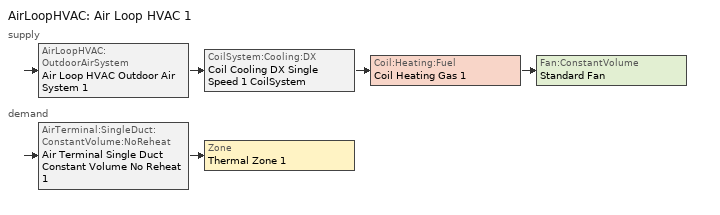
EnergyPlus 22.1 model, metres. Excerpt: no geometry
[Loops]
AirLoopHVAC 'Air Loop HVAC 1'
 supply: AirLoopHVAC:OutdoorAirSystem 'Air Loop HVAC Outdoor Air System 1' > CoilSystem:Cooling:DX 'Coil Cooling DX Single Speed 1 CoilSystem' > Coil:Heating:Fuel 'Coil Heating Gas 1' > Fan:ConstantVolume 'Standard Fan'
 demand: AirTerminal:SingleDuct:ConstantVolume:NoReheat 'Air Terminal Single Duct Constant Volume No Reheat 1' > Zone 'Thermal Zone 1'
[DesignSpecification:OutdoorAir]
Design Specification Outdoor Air 1: Outdoor Air Method=Sum; Outdoor Air Flow per Person=0; Outdoor Air Flow per Zone Floor Area=0; Outdoor Air Flow per Zone=0; Outdoor Air Flow Air Changes per Hour=0
[Sizing:Zone]
Thermal Zone 1: Zone Cooling Design Supply Air Temperature Input Method=SupplyAirTemperature; Zone Cooling Design Supply Air Temperature=14; Zone Cooling Design Supply Air Temperature Difference=11.11; Zone Heating Design Supply Air Temperature Input Method=SupplyAirTemperature; Zone Heating Design Supply Air Temperature=40; Zone Heating Design Supply Air Temperature Difference=11.11; Zone Cooling Design Supply Air Humidity Ratio=0.0085; Zone Heating Design Supply Air Humidity Ratio=0.008; Design Specification Outdoor Air Object=Design Specification Outdoor Air 1; Cooling Design Air Flow Method=DesignDay; Cooling Design Air Flow Rate=0; Cooling Minimum Air Flow per Zone Floor Area=0.000762; Cooling Minimum Air Flow=0; Cooling Minimum Air Flow Fraction=0; Heating Design Air Flow Method=DesignDay; Heating Design Air Flow Rate=0; Heating Maximum Air Flow per Zone Floor Area=0.002032; Heating Maximum Air Flow=0.141576; Heating Maximum Air Flow Fraction=0.3; Account for Dedicated Outdoor Air System=No
[Sizing:System]
Air Loop HVAC 1: Type of Load to Size On=Sensible; Design Outdoor Air Flow Rate=Autosize; Central Heating Maximum System Air Flow Ratio=0.3; Preheat Design Temperature=7; Preheat Design Humidity Ratio=0.008; Precool Design Temperature=12.8; Precool Design Humidity Ratio=0.008; Central Cooling Design Supply Air Temperature=12.8; Central Heating Design Supply Air Temperature=16.7; Type of Zone Sum to Use=NonCoincident; 100 Outdoor Air in Cooling=Yes; 100 Outdoor Air in Heating=Yes; Central Cooling Design Supply Air Humidity Ratio=0.0085; Central Heating Design Supply Air Humidity Ratio=0.008; Cooling Supply Air Flow Rate Method=DesignDay; Cooling Supply Air Flow Rate=0; Cooling Supply Air Flow Rate Per Floor Area=0.00996765; Cooling Fraction of Autosized Cooling Supply Air Flow Rate=1; Cooling Supply Air Flow Rate Per Unit Cooling Capacity=3.94755e-05; Heating Supply Air Flow Rate Method=DesignDay; Heating Supply Air Flow Rate=0; Heating Supply Air Flow Rate Per Floor Area=0.00996765; Heating Fraction of Autosized Heating Supply Air Flow Rate=1; Heating Fraction of Autosized Cooling Supply Air Flow Rate=1; Heating Supply Air Flow Rate Per Unit Heating Capacity=3.15882e-05; System Outdoor Air Method=ZoneSum; Zone Maximum Outdoor Air Fraction=1; Cooling Design Capacity Method=CoolingDesignCapacity; Cooling Design Capacity=Autosize; Cooling Design Capacity Per Floor Area=234.7; Fraction of Autosized Cooling Design Capacity=1; Heating Design Capacity Method=HeatingDesignCapacity; Heating Design Capacity=Autosize; Heating Design Capacity Per Floor Area=157; Fraction of Autosized Heating Design Capacity=1; Central Cooling Capacity Control Method=OnOff; Occupant Diversity=Autosize
[ZoneControl:Thermostat]
Thermal Zone 1 Thermostat: Zone or ZoneList=Thermal Zone 1; Control Type Schedule=Thermal Zone 1 Thermostat Schedule; Control 1=Thermostat Setpoint Dual Setpoint 1; Temperature Difference Between Cutout And Setpoint=0
[ThermostatSetpoint:DualSetpoint]
Thermostat Setpoint Dual Setpoint 1: Heating Setpoint Temperature Schedule=AHST_Sch_THERMAL_ZONE_1; Cooling Setpoint Temperature Schedule=ACST_Sch_THERMAL_ZONE_1
[AirTerminal:SingleDuct:ConstantVolume:NoReheat]
Air Terminal Single Duct Constant Volume No Reheat 1: Availability Schedule=ALWAYS_ON; Maximum Air Flow Rate=AutoSize
[Zone equipment]
Thermal Zone 1: Air Terminal Single Duct Constant Volume No Reheat 1
[Fan:ConstantVolume]
Standard Fan: Availability Schedule=Always On Discrete; Fan Total Efficiency=0.7; Pressure Rise=250; Maximum Flow Rate=AutoSize; Motor Efficiency=0.9; Motor In Airstream Fraction=1
[Coil:Cooling:DX:SingleSpeed]
Coil Cooling DX Single Speed 1: Availability Schedule=ALWAYS_ON; Gross Rated Total Cooling Capacity=Autosize; Gross Rated Sensible Heat Ratio=Autosize; Gross Rated Cooling COP=3; Rated Air Flow Rate=Autosize; Rated Evaporator Fan Power Per Volume Flow Rate=773.3; Total Cooling Capacity Function of Temperature Curve=Curve Biquadratic 1; Total Cooling Capacity Function of Flow Fraction Curve=Curve Quadratic 1; Energy Input Ratio Function of Temperature Curve=Curve Biquadratic 2; Energy Input Ratio Function of Flow Fraction Curve=Curve Quadratic 2; Part Load Fraction Correlation Curve=Curve Quadratic 3; Minimum Outdoor DryBulb Temperature for Compressor Operation=-25; Condenser Type=AirCooled; Evaporative Condenser Effectiveness=0; Evaporative Condenser Air Flow Rate=Autosize; Evaporative Condenser Pump Rated Power Consumption=Autosize; Crankcase Heater Capacity=0; Maximum Outdoor DryBulb Temperature for Crankcase Heater Operation=0; Basin Heater Capacity=0; Basin Heater Setpoint Temperature=10
[Coil:Heating:Fuel]
Coil Heating Gas 1: Availability Schedule=ALWAYS_ON; Fuel Type=NaturalGas; Burner Efficiency=0.8; Nominal Capacity=AutoSize; Parasitic Electric Load=0; Parasitic Fuel Load=0
[CoilSystem:Cooling:DX]
Coil Cooling DX Single Speed 1 CoilSystem: Availability Schedule=ALWAYS_ON; Cooling Coil=Coil Cooling DX Single Speed 1
[EvaporativeCooler:Direct:ResearchSpecial]
Evaporative Cooler Direct Research Special 1: Availability Schedule=ALWAYS_ON; Cooler Design Effectiveness=1; Recirculating Water Pump Design Power=0; Water Pump Power Sizing Factor=0.1; Drift Loss Fraction=0; Blowdown Concentration Ratio=2; Evaporative Operation Minimum Drybulb Temperature=16; Evaporative Operation Maximum Limit Wetbulb Temperature=24; Evaporative Operation Maximum Limit Drybulb Temperature=28
[Controller:OutdoorAir]
Controller Outdoor Air 1: Minimum Outdoor Air Flow Rate=0; Maximum Outdoor Air Flow Rate=Autosize; Economizer Control Type=NoEconomizer; Economizer Control Action Type=ModulateFlow; Economizer Maximum Limit DryBulb Temperature=28; Economizer Maximum Limit Enthalpy=64000; Economizer Minimum Limit DryBulb Temperature=-100; Lockout Type=NoLockout; Minimum Limit Type=FixedMinimum; Mechanical Ventilation Controller=Controller Mechanical Ventilation 1; High Humidity Control=No; Control High Indoor Humidity Based on Outdoor Humidity Ratio=Yes; Heat Recovery Bypass Control Type=BypassWhenWithinEconomizerLimits
[Controller:MechanicalVentilation]
Controller Mechanical Ventilation 1: Availability Schedule=Always On Discrete; Demand Controlled Ventilation=No; System Outdoor Air Method=ZoneSum; Zone or ZoneList 1=Thermal Zone 1; Design Specification Outdoor Air Object Name 1=Design Specification Outdoor Air 1
[AirLoopHVAC]
Air Loop HVAC 1: Design Supply Air Flow Rate=AutoSize; Design Return Air Flow Fraction of Supply Air Flow=1
[ENERGYMANAGEMENTSYSTEM:SENSOR]
THERMAL_ZONE_1_OpT: OutputVariable or OutputMeter Index Key=THERMAL ZONE 1; OutputVariable or OutputMeter=Zone Operative Temperature
[ENERGYMANAGEMENTSYSTEM:INTERNALVARIABLE] Internal Data Index Key=THERMAL ZONE 1
Name | Internal Data Type
ZFA_THERMAL_ZONE_1 | Zone Floor Area
ZAV_THERMAL_ZONE_1 | Zone Air Volume
[SetpointManager:SingleZone:Reheat]
Setpoint Manager Single Zone Reheat 1: Control Variable=Temperature; Minimum Supply Air Temperature=-99; Maximum Supply Air Temperature=99; Control Zone=Thermal Zone 1
[SetpointManager:MixedAir] Control Variable=Temperature
Setpoint Manager Mixed Air 4; Setpoint Manager Mixed Air 1; Setpoint Manager Mixed Air 2; Setpoint Manager Mixed Air 3
[Schedule:Compact]
Thermal Zone 1 Thermostat Schedule: Through: 12/31, For: AllDays, Until: 24:00, 4
ALWAYS_ON: Through: 12/31, For: AllDays, Until: 24:00, 1
[SCHEDULE:COMPACT]
AHST_Sch_THERMAL_ZONE_1: Through: 12/31, For: AllDays, Until: 24:00, 20
ACST_Sch_THERMAL_ZONE_1: Through: 12/31, For: AllDays, Until: 24:00, 24
[Schedule:Constant]
Always On Discrete: Hourly Value=1
[Curve:Quadratic]
Name | Coefficient1 Constant | Coefficient2 x | Coefficient3 x2 | Minimum Value of x | Maximum Value of x | Minimum Curve Output | Maximum Curve Output
Curve Quadratic 1 | 0.77136 | 0.34053 | -0.11088 | 0.75918 | 1.13877 | -1000 | 1000
Curve Quadratic 2 | 1.2055 | -0.32953 | 0.12308 | 0.75918 | 1.13877 | -1000 | 1000
Curve Quadratic 3 | 0.771 | 0.229 | 0 | 0 | 1 | 0.71 | 1
[Curve:Biquadratic] Minimum Value of x=17; Maximum Value of x=22; Maximum Value of y=46; Minimum Curve Output=-1000; Maximum Curve Output=1000
Name | Coefficient1 Constant | Coefficient2 x | Coefficient3 x2 | Coefficient4 y | Coefficient5 y2 | Coefficient6 xy | Minimum Value of y
Curve Biquadratic 1 | 0.42415 | 0.04426 | -0.00042 | 0.00333 | -8e-05 | -0.00021 | 13
Curve Biquadratic 2 | 1.23649 | -0.02431 | 0.00057 | -0.01434 | 0.00063 | -0.00038 | 0
